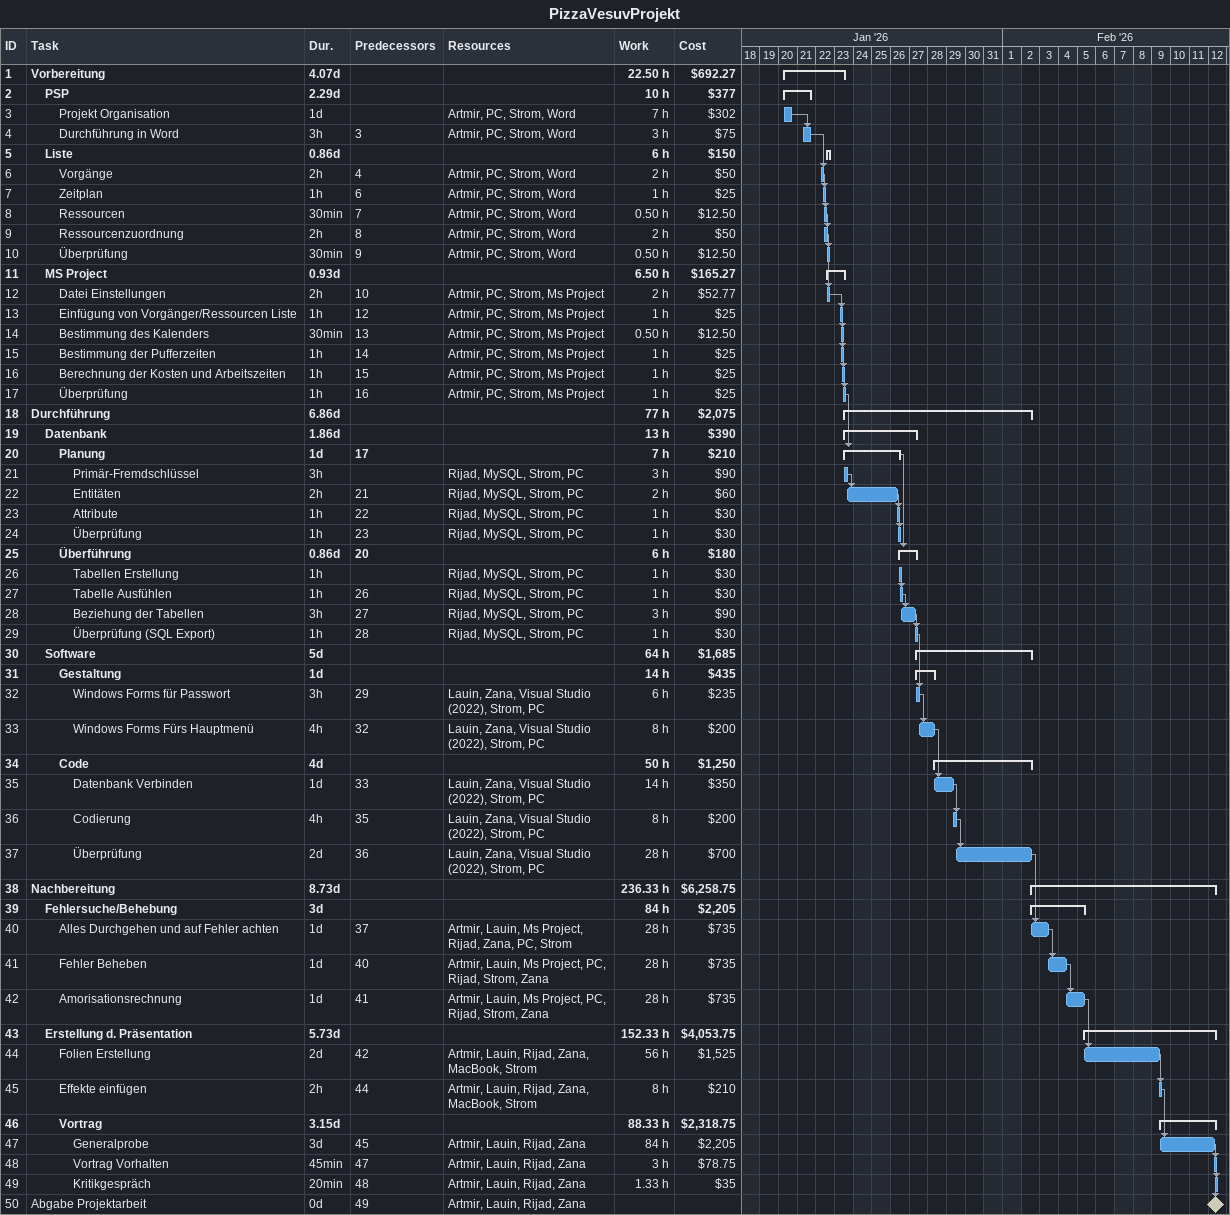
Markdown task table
PizzaVesuvProjekt

| ID | Level | Task | Duration | Start | Finish | Predecessors | Resources | Work (h) | Cost ($) |
|---|---|---|---|---|---|---|---|---|---|
| 1 | 1 | **Vorbereitung** | 4.07d | 2026-01-20 | 2026-01-23 |  |  | 22.50 | 692.27 |
| 2 | 2 | **PSP** | 2.29d | 2026-01-20 | 2026-01-21 |  |  | 10 | 377 |
| 3 | 3 | Projekt Organisation | 1d | 2026-01-20 | 2026-01-20 |  | Artmir, PC, Strom, Word | 7 | 302 |
| 4 | 3 | Durchführung in Word | 3h | 2026-01-21 | 2026-01-21 | 3 | Artmir, PC, Strom, Word | 3 | 75 |
| 5 | 2 | **Liste** | 0.86d | 2026-01-22 | 2026-01-22 |  |  | 6 | 150 |
| 6 | 3 | Vorgänge | 2h | 2026-01-22 | 2026-01-22 | 4 | Artmir, PC, Strom, Word | 2 | 50 |
| 7 | 3 | Zeitplan | 1h | 2026-01-22 | 2026-01-22 | 6 | Artmir, PC, Strom, Word | 1 | 25 |
| 8 | 3 | Ressourcen | 30min | 2026-01-22 | 2026-01-22 | 7 | Artmir, PC, Strom, Word | 0.50 | 12.50 |
| 9 | 3 | Ressourcenzuordnung | 2h | 2026-01-22 | 2026-01-22 | 8 | Artmir, PC, Strom, Word | 2 | 50 |
| 10 | 3 | Überprüfung | 30min | 2026-01-22 | 2026-01-22 | 9 | Artmir, PC, Strom, Word | 0.50 | 12.50 |
| 11 | 2 | **MS Project** | 0.93d | 2026-01-22 | 2026-01-23 |  |  | 6.50 | 165.27 |
| 12 | 3 | Datei Einstellungen | 2h | 2026-01-22 | 2026-01-22 | 10 | Artmir, PC, Strom, Ms Project | 2 | 52.77 |
| 13 | 3 | Einfügung von Vorgänger/Ressourcen Liste | 1h | 2026-01-23 | 2026-01-23 | 12 | Artmir, PC, Strom, Ms Project | 1 | 25 |
| 14 | 3 | Bestimmung des Kalenders | 30min | 2026-01-23 | 2026-01-23 | 13 | Artmir, PC, Strom, Ms Project | 0.50 | 12.50 |
| 15 | 3 | Bestimmung der Pufferzeiten | 1h | 2026-01-23 | 2026-01-23 | 14 | Artmir, PC, Strom, Ms Project | 1 | 25 |
| 16 | 3 | Berechnung der Kosten und Arbeitszeiten | 1h | 2026-01-23 | 2026-01-23 | 15 | Artmir, PC, Strom, Ms Project | 1 | 25 |
| 17 | 3 | Überprüfung | 1h | 2026-01-23 | 2026-01-23 | 16 | Artmir, PC, Strom, Ms Project | 1 | 25 |
| 18 | 1 | **Durchführung** | 6.86d | 2026-01-23 | 2026-02-02 |  |  | 77 | 2075 |
| 19 | 2 | **Datenbank** | 1.86d | 2026-01-23 | 2026-01-27 |  |  | 13 | 390 |
| 20 | 3 | **Planung** | 1d | 2026-01-23 | 2026-01-26 | 17 |  | 7 | 210 |
| 21 | 4 | Primär-Fremdschlüssel | 3h | 2026-01-23 | 2026-01-23 |  | Rijad, MySQL, Strom, PC | 3 | 90 |
| 22 | 4 | Entitäten | 2h | 2026-01-23 | 2026-01-26 | 21 | Rijad, MySQL, Strom, PC | 2 | 60 |
| 23 | 4 | Attribute | 1h | 2026-01-26 | 2026-01-26 | 22 | Rijad, MySQL, Strom, PC | 1 | 30 |
| 24 | 4 | Überprüfung | 1h | 2026-01-26 | 2026-01-26 | 23 | Rijad, MySQL, Strom, PC | 1 | 30 |
| 25 | 3 | **Überführung** | 0.86d | 2026-01-26 | 2026-01-27 | 20 |  | 6 | 180 |
| 26 | 4 | Tabellen Erstellung | 1h | 2026-01-26 | 2026-01-26 |  | Rijad, MySQL, Strom, PC | 1 | 30 |
| 27 | 4 | Tabelle Ausfühlen | 1h | 2026-01-26 | 2026-01-26 | 26 | Rijad, MySQL, Strom, PC | 1 | 30 |
| 28 | 4 | Beziehung der Tabellen | 3h | 2026-01-26 | 2026-01-27 | 27 | Rijad, MySQL, Strom, PC | 3 | 90 |
| 29 | 4 | Überprüfung (SQL Export) | 1h | 2026-01-27 | 2026-01-27 | 28 | Rijad, MySQL, Strom, PC | 1 | 30 |
| 30 | 2 | **Software** | 5d | 2026-01-27 | 2026-02-02 |  |  | 64 | 1685 |
| 31 | 3 | **Gestaltung** | 1d | 2026-01-27 | 2026-01-28 |  |  | 14 | 435 |
| 32 | 4 | Windows Forms für Passwort | 3h | 2026-01-27 | 2026-01-27 | 29 | Lauin, Zana, Visual Studio (2022), Strom, PC | 6 | 235 |
| 33 | 4 | Windows Forms Fürs Hauptmenü | 4h | 2026-01-27 | 2026-01-28 | 32 | Lauin, Zana, Visual Studio (2022), Strom, PC | 8 | 200 |
| 34 | 3 | **Code** | 4d | 2026-01-28 | 2026-02-02 |  |  | 50 | 1250 |
| 35 | 4 | Datenbank Verbinden | 1d | 2026-01-28 | 2026-01-29 | 33 | Lauin, Zana, Visual Studio (2022), Strom, PC | 14 | 350 |
| 36 | 4 | Codierung | 4h | 2026-01-29 | 2026-01-29 | 35 | Lauin, Zana, Visual Studio (2022), Strom, PC | 8 | 200 |
| 37 | 4 | Überprüfung | 2d | 2026-01-29 | 2026-02-02 | 36 | Lauin, Zana, Visual Studio (2022), Strom, PC | 28 | 700 |
| 38 | 1 | **Nachbereitung** | 8.73d | 2026-02-02 | 2026-02-12 |  |  | 236.33 | 6258.75 |
| 39 | 2 | **Fehlersuche/Behebung** | 3d | 2026-02-02 | 2026-02-05 |  |  | 84 | 2205 |
| 40 | 3 | Alles Durchgehen und auf Fehler achten | 1d | 2026-02-02 | 2026-02-03 | 37 | Artmir, Lauin, Ms Project, Rijad, Zana, PC, Strom | 28 | 735 |
| 41 | 3 | Fehler Beheben | 1d | 2026-02-03 | 2026-02-04 | 40 | Artmir, Lauin, Ms Project, PC, Rijad, Strom, Zana | 28 | 735 |
| 42 | 3 | Amorisationsrechnung | 1d | 2026-02-04 | 2026-02-05 | 41 | Artmir, Lauin, Ms Project, PC, Rijad, Strom, Zana | 28 | 735 |
| 43 | 2 | **Erstellung d. Präsentation** | 5.73d | 2026-02-05 | 2026-02-12 |  |  | 152.33 | 4053.75 |
| 44 | 3 | Folien Erstellung | 2d | 2026-02-05 | 2026-02-09 | 42 | Artmir, Lauin, Rijad, Zana, MacBook, Strom | 56 | 1525 |
| 45 | 3 | Effekte einfügen | 2h | 2026-02-09 | 2026-02-09 | 44 | Artmir, Lauin, Rijad, Zana, MacBook, Strom | 8 | 210 |
| 46 | 3 | **Vortrag** | 3.15d | 2026-02-09 | 2026-02-12 |  |  | 88.33 | 2318.75 |
| 47 | 4 | Generalprobe | 3d | 2026-02-09 | 2026-02-12 | 45 | Artmir, Lauin, Rijad, Zana | 84 | 2205 |
| 48 | 4 | Vortrag Vorhalten | 45min | 2026-02-12 | 2026-02-12 | 47 | Artmir, Lauin, Rijad, Zana | 3 | 78.75 |
| 49 | 4 | Kritikgespräch | 20min | 2026-02-12 | 2026-02-12 | 48 | Artmir, Lauin, Rijad, Zana | 1.33 | 35 |
| 50 | 1 | Abgabe Projektarbeit | 0d | 2026-02-12 | 2026-02-12 | 49 | Artmir, Lauin, Rijad, Zana |  |  |
